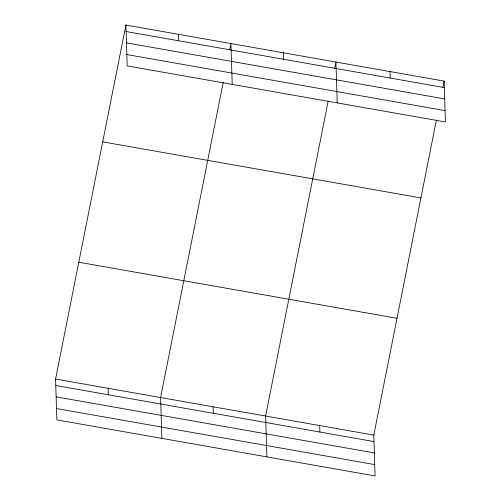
<?xml version="1.0" encoding="UTF-8"?>
<svg xmlns="http://www.w3.org/2000/svg" width="501" height="501" viewBox="0 0 501 501"><rect width="100%" height="100%" fill="white"/><g stroke="black" fill="none" stroke-linecap="round" stroke-linejoin="round"><path stroke-width="0.75" d="M436.402 120.046L373.802 435.1L375.086 475.95L56.863 419.888L55.58 379.044L125.914 25.05L444.137 81.112L445.42 121.956L127.198 65.9L125.914 25.05M223.195 82.49L160.589 397.543L161.873 438.388M229.715 49.655L230.93 43.549L232.214 84.4M328.205 100.989L265.605 416.043L266.889 456.887M334.731 68.155L335.946 62.049L337.229 102.899M442.928 87.218L444.137 81.112M126.12 31.532L444.343 87.587M126.477 42.873L444.7 98.929M126.841 54.559L445.07 110.615M102.705 141.864L420.928 197.926M78.789 262.223L397.011 318.285M55.58 379.044L373.802 435.1M55.78 385.519L374.003 441.581M56.137 396.861L374.36 452.923M56.507 408.547L374.729 464.609M390.041 71.58L390.248 78.056M319.701 425.574L319.907 432.05M283.434 52.799L283.641 59.281M213.094 406.793L213.301 413.269M178.425 34.3L178.625 40.781M108.084 388.294L108.285 394.769"/></g></svg>
